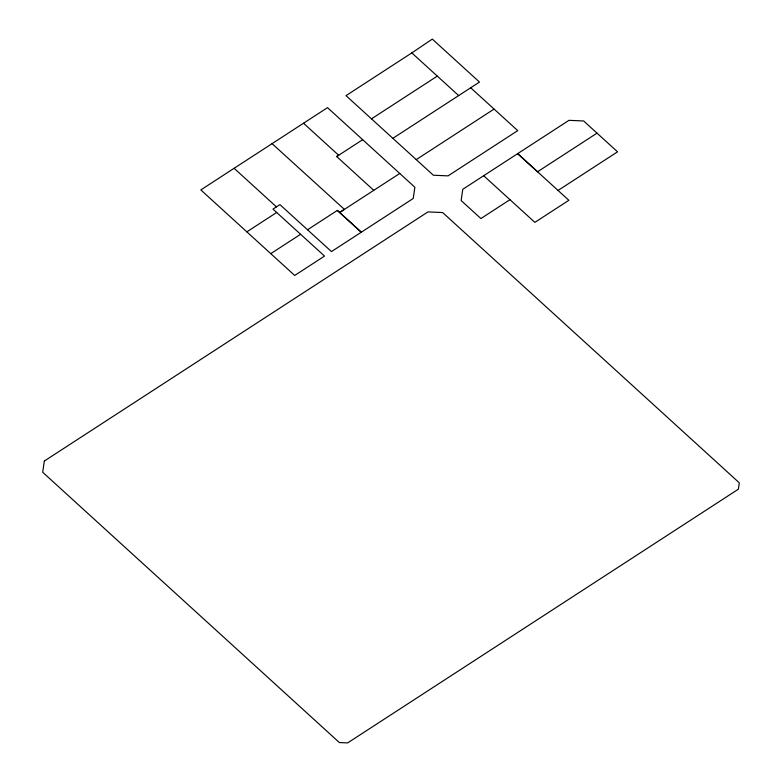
<?xml version="1.0" encoding="UTF-8"?>
<svg xmlns="http://www.w3.org/2000/svg" width="782" height="782" viewBox="0 0 782 782"><rect width="100%" height="100%" fill="white"/><g stroke="black" fill="none" stroke-linecap="round" stroke-linejoin="round"><path stroke-width="1.17" d="M411.821 52.902L432.319 39.1L479.474 82.071L392.857 138.326L346.006 95.639L411.821 52.902L458.672 95.58M371.479 118.854L437.294 76.108M373.757 190.339L336.69 156.556L338.674 155.266L303.514 123.233M336.69 156.556L362.672 139.685M246.848 231.853L276.662 212.479L324.53 256.085L294.706 275.46L200.818 189.918L327.511 107.652L414.88 187.25L413.209 198.501L331.47 251.589L279.917 204.62L272.986 209.126L276.662 212.479M270.777 253.651L300.601 234.287M307.531 229.781L337.355 210.417L361.284 232.215L337.355 210.417M416.229 159.626L494.068 109.079M399.749 173.467L339.632 212.499L344.403 209.4L272.068 143.644M597.028 133.145L537.547 171.766L517.664 153.653L568.856 200.3L534.868 222.371L483.677 175.725M509.962 199.674L480.91 218.549L461.136 200.534L462.778 189.293L568.964 120.34L583.655 120.966L617.536 151.825L558.055 190.456M470.696 87.779L517.733 130.623L448.076 175.862L433.375 175.236L392.857 138.326M234.111 168.296L276.457 206.878M44.339 461.028L42.697 472.26L339.359 742.548L347.667 742.9L738.364 489.19L739.303 482.826L442.641 212.548L427.94 211.922L44.339 461.028"/></g></svg>
